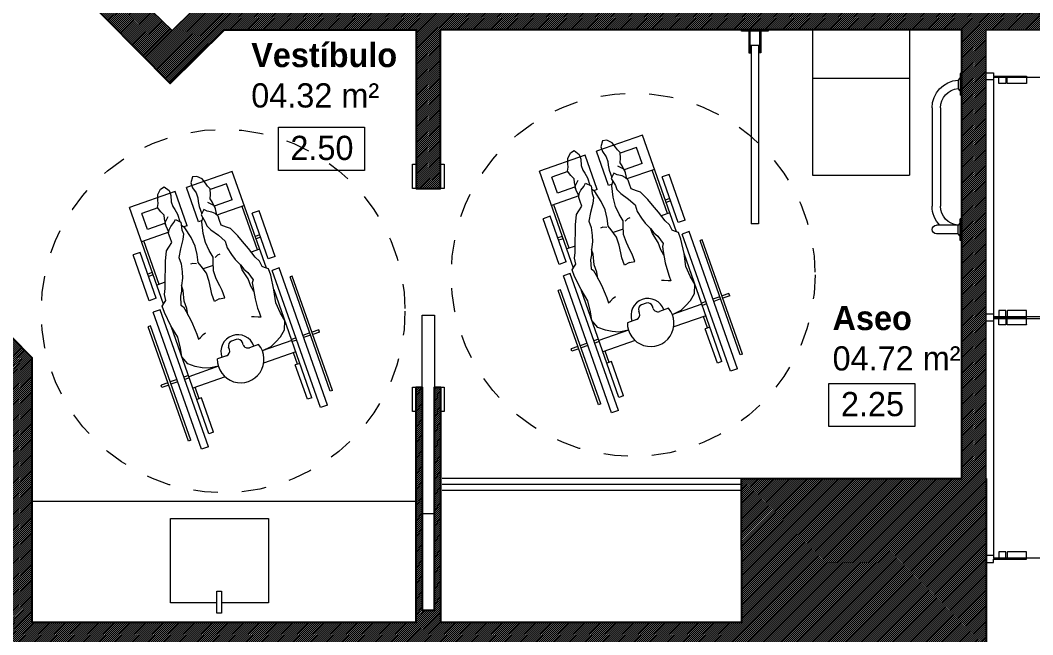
# Model space of a CAD drawing. Header units: millimetres. Extents: x -177 to 251, y 63 to 264.
# Drawn here: x 162.701 to 166.877, y 189.004 to 191.54 of the extents above; entities that cross this region are included whole.
import ezdxf

# ---------------------------------------------------------------- set-up
doc = ezdxf.new("R2010")
doc.units = ezdxf.units.MM
doc.header["$LTSCALE"] = 0.01
doc.linetypes.add('TRAZOS', pattern=[19.05, 12.7, -6.35])
doc.linetypes.add('TRAZOS2', pattern=[0.375, 0.25, -0.125])
for name, color, linetype, lineweight in [('ARQ_AUXILIARES', 4, 'Continuous', 0), ('ARQ_DISCONTINUAS', 6, 'TRAZOS', 5), ('ARQ_MOBILIARIO', 102, 'Continuous', 5), ('ARQ_PROYECCION 1', 3, 'Continuous', 13), ('ARQ_SECCION', 1, 'Continuous', 25), ('TEX_TEXTOS', 7, 'Continuous', 5), ('TEX_TEXTOS SUP', 7, 'Continuous', 5)]:
    doc.layers.add(name, color=color, linetype=linetype, lineweight=lineweight)
doc.layers.add('SOMBR_SECCIÓN', color=9, linetype='Continuous', lineweight=0, true_color=0x808080)
doc.styles.get("Standard").update_dxf_attribs({"font": 'GOTHIC.TTF'})

# ---------------------------------------------------------------- blocks, each defined once
blk = doc.blocks.new('stjsrtj')
at = {"layer": 'ARQ_MOBILIARIO', "ltscale": 10}
for p, q in [((-156.9808, 248.7251), (-156.9808, 249.3251)), ((-156.9808, 249.3251), (-156.5808, 249.3251)), ((-156.5808, 248.7251), (-156.5808, 249.3251)), ((-156.9808, 248.9251), (-156.5808, 248.9251)), ((-156.9808, 248.7251), (-156.5808, 248.7251))]:
    blk.add_line(p, q, dxfattribs=at)
blk = doc.blocks.new('A$C7E0B66F5')
at = {"layer": 'ARQ_DISCONTINUAS', "linetype": 'TRAZOS2', "ltscale": 25}
blk.add_circle((0.75, 0.75), 0.75, dxfattribs=at)
at = {"layer": 'ARQ_MOBILIARIO'}
for p, q in [((0.7879, 1.3267), (0.5992, 1.2604)), ((0.9283, 0.9271), (0.7879, 1.3267)), ((0.649, 1.1189), (0.5992, 1.2604)), ((0.7635, 1.2757), (0.697, 1.2524)), ((0.7867, 1.2097), (0.7635, 1.2757)), ((0.5521, 1.2439), (0.3634, 1.1776)), ((0.6018, 1.1023), (0.5521, 1.2439)), ((0.5038, 0.778), (0.3634, 1.1776)), ((0.4809, 1.1764), (0.4144, 1.1531)), ((0.6701, 1.1694), (0.6594, 1.1468)), ((0.6837, 1.163), (0.6701, 1.1694)), ((0.7867, 1.2097), (0.7126, 1.1837)), ((0.8377, 1.1852), (0.7246, 1.1455)), ((0.8912, 1.0026), (0.8282, 1.1819)), ((0.4376, 1.087), (0.4144, 1.1531)), ((0.5472, 1.115), (0.5537, 1.1285)), ((0.5537, 1.1285), (0.5762, 1.1176)), ((0.6594, 1.1468), (0.6765, 1.119)), ((0.6621, 1.1177), (0.6666, 1.135)), ((0.704, 1.1589), (0.6837, 1.163)), ((0.7177, 1.1523), (0.704, 1.1589)), ((0.7291, 1.1412), (0.7177, 1.1523)), ((0.735, 1.1245), (0.7291, 1.1412)), ((0.8981, 1.1641), (0.8698, 1.1541)), ((0.9361, 0.9654), (0.8698, 1.1541)), ((0.9644, 0.9754), (0.8981, 1.1641)), ((0.5117, 1.1131), (0.4376, 1.087)), ((0.5273, 1.0854), (0.5339, 1.0991)), ((0.5339, 1.0991), (0.5472, 1.115)), ((0.5762, 1.1176), (0.5803, 1.0852)), ((0.5924, 1.0932), (0.5779, 1.1038)), ((0.6018, 1.1023), (0.587, 1.0971)), ((0.6177, 1.0532), (0.5924, 1.0932)), ((0.6638, 1.1241), (0.649, 1.1189)), ((0.6673, 1.0706), (0.6621, 1.1177)), ((0.6765, 1.119), (0.6824, 1.1022)), ((0.6824, 1.1022), (0.6995, 1.0857)), ((0.6995, 1.0857), (0.7303, 1.0627)), ((0.742, 1.1045), (0.735, 1.1245)), ((0.7634, 1.0968), (0.742, 1.1045)), ((0.7803, 1.0915), (0.7634, 1.0968)), ((0.8101, 1.0605), (0.7803, 1.0915)), ((0.5261, 1.0757), (0.4131, 1.036)), ((0.5253, 1.0696), (0.5273, 1.0854)), ((0.5312, 1.0529), (0.5253, 1.0696)), ((0.5383, 1.0329), (0.5312, 1.0529)), ((0.5831, 1.0448), (0.5736, 1.0076)), ((0.5803, 1.0852), (0.5862, 1.0684)), ((0.5862, 1.0684), (0.5831, 1.0448)), ((0.6341, 1.0175), (0.6177, 1.0532)), ((0.6769, 1.0325), (0.6673, 1.0706)), ((0.7303, 1.0627), (0.7577, 1.0384)), ((0.8296, 1.0373), (0.8101, 1.0605)), ((0.9013, 1.0645), (0.8824, 1.0579)), ((0.9046, 1.055), (0.8857, 1.0484)), ((0.4855, 0.8601), (0.4225, 1.0394)), ((0.5165, 0.9988), (0.5264, 1.0135)), ((0.5264, 1.0135), (0.5383, 1.0329)), ((0.5736, 1.0076), (0.5673, 0.9716)), ((0.6424, 0.9829), (0.6341, 1.0175)), ((0.692, 1.0003), (0.6769, 1.0325)), ((0.7577, 1.0384), (0.7671, 1.0115)), ((0.7671, 1.0115), (0.7844, 0.9837)), ((0.8548, 1.0085), (0.8296, 1.0373)), ((0.8684, 0.9907), (0.8548, 1.0085)), ((0.9006, 1.006), (0.866, 0.9938)), ((0.4075, 0.9917), (0.3792, 0.9817)), ((0.4455, 0.793), (0.3792, 0.9817)), ((0.4738, 0.803), (0.4075, 0.9917)), ((0.5126, 0.956), (0.5165, 0.9988)), ((0.5673, 0.9716), (0.5768, 0.9446)), ((0.6464, 0.9502), (0.6424, 0.9829)), ((0.7093, 0.9724), (0.692, 1.0003)), ((0.7085, 0.9534), (0.7093, 0.9724)), ((0.7172, 0.9715), (0.7281, 0.9828)), ((0.7281, 0.9828), (0.7382, 0.9863)), ((0.7844, 0.9837), (0.7994, 0.9627)), ((0.7994, 0.9627), (0.822, 0.9406)), ((0.8822, 0.973), (0.8684, 0.9907)), ((0.8993, 0.9564), (0.8822, 0.973)), ((0.9644, 0.9754), (0.9361, 0.9654)), ((0.5103, 0.8874), (0.512, 0.9257)), ((0.512, 0.9257), (0.5126, 0.956)), ((0.5768, 0.9446), (0.5807, 0.9121)), ((0.6252, 0.9466), (0.6151, 0.9431)), ((0.6408, 0.9446), (0.6252, 0.9466)), ((0.6589, 0.936), (0.6464, 0.9502)), ((0.6808, 0.906), (0.6589, 0.936)), ((0.7091, 0.9387), (0.6676, 0.9241)), ((0.7102, 0.9163), (0.7085, 0.9534)), ((0.8291, 0.9204), (0.822, 0.9406)), ((0.822, 0.9406), (0.8358, 0.9228)), ((0.8533, 0.8837), (0.8291, 0.9204)), ((0.8358, 0.9228), (0.8518, 0.9096)), ((0.9109, 0.9341), (0.8993, 0.9564)), ((0.92, 0.9297), (0.9109, 0.9341)), ((0.937, 0.9245), (0.92, 0.9297)), ((0.9464, 0.8977), (0.937, 0.9245)), ((0.981, 0.9282), (0.9527, 0.9182)), ((1.1799, 0.3621), (0.981, 0.9282)), ((0.4579, 0.9087), (0.439, 0.902)), ((0.4612, 0.8992), (0.4423, 0.8926)), ((0.5108, 0.8651), (0.5103, 0.8874)), ((0.5822, 0.8864), (0.5783, 0.855)), ((0.5807, 0.9121), (0.5822, 0.8864)), ((0.6926, 0.8725), (0.6808, 0.906)), ((0.7219, 0.8828), (0.7102, 0.9163)), ((0.7359, 0.8538), (0.7219, 0.8828)), ((0.8518, 0.9096), (0.8737, 0.8796)), ((0.8639, 0.8535), (0.8533, 0.8837)), ((0.8737, 0.8796), (0.8704, 0.8672)), ((0.9597, 0.8383), (0.9464, 0.8977)), ((1.1516, 0.3522), (0.9527, 0.9182)), ((1.0353, 0.8943), (1.0258, 0.891)), ((1.1916, 0.4192), (1.0258, 0.891)), ((1.201, 0.4226), (1.0353, 0.8943)), ((0.5107, 0.8689), (0.4761, 0.8568)), ((0.5082, 0.8189), (0.5112, 0.8426)), ((0.5112, 0.8426), (0.5108, 0.8651)), ((0.5854, 0.8348), (0.5783, 0.855)), ((0.5783, 0.855), (0.5787, 0.8324)), ((0.6998, 0.8411), (0.6926, 0.8725)), ((0.7035, 0.8198), (0.6998, 0.8411)), ((0.7463, 0.8348), (0.7359, 0.8538)), ((0.8769, 0.831), (0.8639, 0.8535)), ((0.8704, 0.8672), (0.8742, 0.8459)), ((0.8742, 0.8459), (0.8827, 0.8)), ((0.9672, 0.7846), (0.9597, 0.8383)), ((1.1161, 0.3927), (0.9598, 0.8377)), ((0.4738, 0.803), (0.4455, 0.793)), ((0.513, 0.7943), (0.5082, 0.8189)), ((0.5087, 0.7852), (0.513, 0.7943)), ((0.5787, 0.8324), (0.5745, 0.8121)), ((0.5745, 0.8121), (0.5762, 0.7751)), ((0.5895, 0.791), (0.5854, 0.8348)), ((0.7141, 0.7897), (0.7035, 0.8198)), ((0.7343, 0.8006), (0.7141, 0.7897)), ((0.7343, 0.8006), (0.7569, 0.8047)), ((0.7569, 0.8047), (0.7463, 0.8348)), ((0.8827, 0.8), (0.8924, 0.7619)), ((0.4904, 0.7558), (0.4621, 0.7459)), ((0.6893, 0.1897), (0.4904, 0.7558)), ((0.4987, 0.7705), (0.5087, 0.7852)), ((0.5081, 0.7437), (0.4987, 0.7705)), ((0.5762, 0.7751), (0.5864, 0.7674)), ((0.5864, 0.7674), (0.5969, 0.7485)), ((0.6001, 0.7608), (0.5895, 0.791)), ((0.604, 0.7351), (0.6001, 0.7608)), ((0.8924, 0.7619), (0.8982, 0.7451)), ((0.9859, 0.7421), (0.9672, 0.7846)), ((0.661, 0.1798), (0.4621, 0.7459)), ((0.5349, 0.689), (0.5081, 0.7437)), ((0.5969, 0.7485), (0.6189, 0.7073)), ((0.8784, 0.7269), (0.8672, 0.7268)), ((0.8941, 0.7248), (0.8784, 0.7269)), ((0.9053, 0.7251), (0.8941, 0.7248)), ((0.8982, 0.7451), (0.9053, 0.7251)), ((1.0043, 0.711), (0.9859, 0.7421)), ((1.0027, 0.6728), (1.0043, 0.711)), ((0.4503, 0.6887), (0.4409, 0.6854)), ((0.6067, 0.2137), (0.4409, 0.6854)), ((0.6161, 0.217), (0.4503, 0.6887)), ((0.5626, 0.6424), (0.5349, 0.689)), ((0.6916, 0.2435), (0.5352, 0.6885)), ((0.6189, 0.7073), (0.6352, 0.6716)), ((0.6352, 0.6716), (0.6411, 0.6548)), ((0.9865, 0.6444), (1.0027, 0.6728)), ((1.1448, 0.6731), (1.1165, 0.6631)), ((1.1481, 0.6636), (1.1448, 0.6731)), ((0.5746, 0.5975), (0.5626, 0.6424)), ((0.6411, 0.6548), (0.6481, 0.6348)), ((0.6481, 0.6348), (0.6571, 0.6416)), ((0.6571, 0.6416), (0.668, 0.653)), ((0.668, 0.653), (0.6769, 0.6599)), ((0.8039, 0.6328), (0.785, 0.6262)), ((1.0332, 0.6286), (0.9116, 0.5858)), ((0.9677, 0.6228), (0.9865, 0.6444)), ((1.0505, 0.6399), (1.0316, 0.6333)), ((1.0538, 0.6305), (1.0349, 0.6239)), ((1.1071, 0.6598), (1.0788, 0.6499)), ((1.1104, 0.6504), (1.0821, 0.6404)), ((1.1481, 0.6636), (1.1198, 0.6537)), ((0.5797, 0.5618), (0.5746, 0.5975)), ((0.7761, 0.5912), (0.7728, 0.6007)), ((0.8327, 0.6111), (0.8294, 0.6205)), ((0.8959, 0.6121), (0.8582, 0.5989)), ((0.9116, 0.5858), (0.9477, 0.6044)), ((0.9477, 0.6044), (0.9677, 0.6228)), ((0.6048, 0.533), (0.5797, 0.5618)), ((0.7638, 0.5657), (0.7261, 0.5525)), ((1.0498, 0.5814), (0.9171, 0.5348)), ((1.057, 0.5309), (1.0404, 0.5781)), ((0.6353, 0.521), (0.6048, 0.533)), ((0.7303, 0.5221), (0.6087, 0.4794)), ((0.6635, 0.5159), (0.6353, 0.521)), ((0.6906, 0.514), (0.6635, 0.5159)), ((0.7303, 0.5221), (0.6906, 0.514)), ((1.0664, 0.5342), (1.0475, 0.5276)), ((1.0973, 0.3861), (1.0475, 0.5276)), ((0.5599, 0.4675), (0.5316, 0.4576)), ((0.607, 0.4841), (0.5882, 0.4775)), ((0.6103, 0.4747), (0.5915, 0.4681)), ((0.758, 0.4789), (0.6253, 0.4322)), ((0.5221, 0.4543), (0.4938, 0.4443)), ((0.4971, 0.4349), (0.4938, 0.4443)), ((0.5254, 0.4449), (0.4971, 0.4349)), ((0.5632, 0.4581), (0.5349, 0.4482)), ((0.6513, 0.3884), (0.6347, 0.4355)), ((1.201, 0.4226), (1.1916, 0.4192)), ((0.6607, 0.3917), (0.6418, 0.3851)), ((0.7104, 0.2502), (0.6607, 0.3917)), ((1.1161, 0.3927), (1.0973, 0.3861)), ((1.1799, 0.3621), (1.1516, 0.3522)), ((0.6161, 0.217), (0.6067, 0.2137)), ((0.7104, 0.2502), (0.6916, 0.2435)), ((0.6893, 0.1897), (0.661, 0.1798))]:
    blk.add_line(p, q, dxfattribs=at)
for points in [[(0.7185, 1.1714), (0.7045, 1.2004), (0.6965, 1.2126), (0.6973, 1.2317), (0.6969, 1.2542), (0.6855, 1.2652), (0.6774, 1.2774), (0.6636, 1.2952), (0.641, 1.3061), (0.623, 1.3036), (0.6168, 1.2787), (0.6239, 1.2586), (0.6386, 1.2375), (0.6457, 1.2174), (0.647, 1.2028), (0.6509, 1.1815), (0.6615, 1.1514)], [(0.5147, 1.0998), (0.5075, 1.1311), (0.5062, 1.1457), (0.4935, 1.1601), (0.4797, 1.1779), (0.4818, 1.1936), (0.4804, 1.2082), (0.4801, 1.2307), (0.491, 1.2534), (0.5066, 1.2627), (0.5269, 1.2472), (0.534, 1.227), (0.5357, 1.2013), (0.5428, 1.1812), (0.5508, 1.169), (0.5611, 1.15), (0.5717, 1.1198)], [(0.7246, 1.1455), (0.7185, 1.1714), (0.7138, 1.1848), (0.6865, 1.1978)], [(0.5261, 1.0757), (0.5147, 1.0998), (0.51, 1.1132), (0.5231, 1.1404)]]:
    blk.add_lwpolyline(points, dxfattribs=at)
for centre, radius, start, end in [((0.811, 0.5823), 0.07, 19.36, 199.36), ((0.8105, 0.6139), 0.02, 19.36, 109.36), ((0.8222, 0.5504), 0.0962, 178.7503, 39.9697), ((0.7572, 0.5846), 0.02, 289.36, 19.36), ((0.7916, 0.6073), 0.02, 109.36, 199.36), ((0.8516, 0.6177), 0.02, 199.36, 289.36)]:
    blk.add_arc(centre, radius, start, end, dxfattribs=at)
blk = doc.blocks.new('warharwh')
at = {"layer": 'ARQ_MOBILIARIO'}
for p, q in [((-159.0938, 249.2035), (-159.0938, 249.9387)), ((-159.0638, 249.9387), (-159.0938, 249.9387)), ((-159.0638, 249.2035), (-159.0638, 249.9387)), ((-159.1038, 249.1435), (-159.1038, 249.2335)), ((-159.1038, 249.2335), (-159.0988, 249.2335)), ((-159.0988, 249.2335), (-159.0988, 249.1435)), ((-159.0988, 249.2335), (-159.0938, 249.2335)), ((-159.0588, 249.2335), (-159.0638, 249.2335)), ((-159.0538, 249.2335), (-159.0588, 249.2335)), ((-159.0588, 249.2335), (-159.0588, 249.1435)), ((-159.0538, 249.1435), (-159.0538, 249.2335)), ((-159.0588, 249.2035), (-159.0988, 249.2035)), ((-159.0238, 249.1435), (-159.1338, 249.1435)), ((-159.1338, 249.1435), (-159.1338, 249.1385)), ((-159.1338, 249.1385), (-159.0238, 249.1385)), ((-159.1214, 249.1385), (-159.1214, 249.1385)), ((-159.0238, 249.1385), (-159.0238, 249.1435))]:
    blk.add_line(p, q, dxfattribs=at)
blk = doc.blocks.new('awrhah')
at = {"layer": 'ARQ_MOBILIARIO'}
for p, q in [((-158.2412, 250.1335), (-158.2487, 250.1335)), ((-158.2487, 250.1335), (-158.2487, 250.0435)), ((-158.2412, 250.1335), (-158.2412, 250.0435)), ((-158.2562, 250.1056), (-158.3462, 250.1056)), ((-158.2487, 250.116), (-158.2562, 250.1057)), ((-158.2562, 250.1057), (-158.2562, 250.0706)), ((-158.2562, 250.0706), (-158.3462, 250.0706)), ((-158.2487, 250.061), (-158.2562, 250.0706)), ((-158.2412, 250.0435), (-158.2487, 250.0435)), ((-158.3637, 249.586), (-158.3637, 249.991)), ((-158.3287, 249.586), (-158.3287, 249.991)), ((-158.2487, 249.516), (-158.2562, 249.5063)), ((-158.2562, 249.4712), (-158.2562, 249.5063)), ((-158.2487, 249.4435), (-158.2487, 249.5335)), ((-158.2412, 249.5335), (-158.2487, 249.5335)), ((-158.2412, 249.4435), (-158.2412, 249.5335)), ((-158.2487, 249.461), (-158.2562, 249.4712)), ((-158.2412, 249.4435), (-158.2487, 249.4435))]:
    blk.add_line(p, q, dxfattribs=at)
for centre, radius, start, end in [((-158.3462, 250.0881), 0.0175, 90, 270), ((-158.2487, 249.991), 0.115, 136.1646, 180), ((-158.2487, 249.991), 0.08, 95.3794, 180), ((-158.2487, 249.586), 0.115, 180, 266.2607), ((-158.2487, 249.586), 0.08, 180, 264.6206)]:
    blk.add_arc(centre, radius, start, end, dxfattribs=at)

msp = doc.modelspace()

# ---------------------------------------------------------------- hatches: boundary and pattern name
at = {"layer": 'SOMBR_SECCIÓN'}
h = msp.add_hatch(dxfattribs=at)
h.set_pattern_fill('LINE', color=256, scale=0.0018, angle=45)
h.paths.add_polyline_path([(166.9641, 194.5796), (166.8641, 194.5796), (166.8641, 193.6094), (166.8891, 193.6094), (166.8891, 194.5294), (166.9391, 194.5294), (166.9391, 193.6094), (166.9641, 193.6094)], flags=17)
h.paths.add_polyline_path([(162.068, 190.8387), (162.2673, 191.0354), (162.2498, 191.0532), (161.5949, 190.4069), (161.5598, 190.4425), (162.2146, 191.0888), (162.1971, 191.1066), (161.4713, 190.3903), (161.559, 190.3014), (161.7138, 190.454), (162.0716, 190.8071), (162.1067, 190.7715), (161.5942, 190.2657), (161.6118, 190.2479), (162.0671, 190.6973), (162.6489, 190.1078), (162.7489, 190.1489)])
h.paths.add_polyline_path([(164.434, 190.0258), (164.409, 190.0258), (164.409, 189.1058), (164.359, 189.1058), (164.359, 190.0258), (164.334, 190.0258), (164.334, 189.0544), (164.434, 189.0544)], flags=17)
h.paths.add_polyline_path([(157.9387, 188.5488), (157.8145, 188.6776), (158.4977, 189.3787), (158.3745, 189.5072), (159.3527, 190.5119), (159.1434, 190.5119), (158.1659, 189.5079), (158.289, 189.3795), (157.375, 188.4415), (157.2984, 188.5181), (155.2489, 186.258), (155.3797, 186.1272), (155.339, 186.0864), (155.4627, 185.9626), (155.4945, 185.9945), (155.8481, 186.348), (155.6828, 186.5133), (157.3037, 188.3006), (157.5008, 188.1035)])
h.paths.add_polyline_path([(161.1791, 189.5244), (160.8786, 189.5244), (161.0993, 189.7422), (160.9588, 189.8845), (160.5939, 189.5244), (160.5939, 188.9544), (161.1791, 188.9544), (165.677, 188.9544), (165.6768, 189.0544), (162.7489, 189.0544), (162.7489, 190.1489), (162.6989, 190.1283), (162.6682, 190.1149), (162.6489, 190.1078), (162.6489, 189.0544), (161.1791, 189.0544)])
h.paths.add_polyline_path([(166.6841, 189.6494), (165.6756, 189.6494), (165.677, 188.9544), (166.6841, 188.9544)])
h.paths.add_polyline_path([(166.6841, 190.5119), (166.5841, 190.5119), (166.5841, 189.6494), (166.6841, 189.6494)])
h.paths.add_polyline_path([(166.6841, 191.5008), (166.9641, 191.5008), (166.9641, 192.0394), (170.2709, 192.0394), (170.2709, 192.1894), (166.9641, 192.1894), (166.9641, 192.7894), (166.8641, 192.7894), (166.8641, 191.6008), (166.5841, 191.6008), (163.6446, 191.6008), (163.3314, 191.9182), (163.5446, 192.1318), (163.5446, 192.1319), (163.5448, 192.1319), (165.2798, 193.8687), (165.9944, 194.5798), (165.7826, 194.5798), (165.285, 194.0817), (164.7865, 194.5798), (164.5679, 194.5798), (165.209, 193.9394), (163.2611, 191.9894), (163.0321, 192.2215), (163.0244, 192.214), (162.8302, 192.408), (162.7596, 192.3372), (162.9533, 192.1437), (162.7065, 191.9002), (162.8519, 191.7528), (162.7807, 191.6826), (162.8509, 191.6114), (162.9221, 191.6816), (163.319, 191.2795), (163.5433, 191.5008), (164.334, 191.5008), (164.334, 190.8458), (164.434, 190.8458), (164.434, 191.5008), (166.5841, 191.5008), (166.5841, 190.5119), (166.6841, 190.5119)])
h.paths.add_polyline_path([(163.4893, 191.6585), (163.3274, 191.4979), (162.914, 191.9002), (163.0797, 192.0735)], flags=16)
edge = h.paths.add_edge_path(flags=0)
edge.add_arc((163.3105, 191.6348), 0.055, 0, 360)
h.paths.add_polyline_path([(158.67, 192.4394), (160.6616, 194.4383), (161.0289, 194.0661), (161.5421, 194.5798), (161.3301, 194.5798), (161.0155, 194.2648), (160.7046, 194.5798), (160.5909, 194.5798), (158.4588, 192.4399), (159.7475, 191.1323), (159.1434, 190.5119), (159.3527, 190.5119), (159.9574, 191.1329)])
h.paths.add_polyline_path([(163.0535, 196.0927), (164.5679, 194.5798), (164.7865, 194.5798), (163.0565, 196.308), (161.3301, 194.5798), (161.5421, 194.5798)])
h.paths.add_polyline_path([(170.4941, 195.9094), (166.9641, 195.9094), (166.9641, 196.1994), (167.6141, 196.1994), (167.6141, 197.2694), (171.3641, 197.2694), (171.3641, 197.2394), (171.7641, 197.2394), (171.7641, 196.8894), (171.6141, 196.8894), (171.6141, 194.5798), (171.7941, 194.5798), (171.7941, 197.4194), (167.4641, 197.4194), (167.4641, 196.3494), (166.8141, 196.3494), (166.8141, 194.7694), (165.9719, 194.7694), (165.7826, 194.5798), (165.9944, 194.5798), (166.0341, 194.6194), (166.8641, 194.6194), (166.8641, 194.5798), (166.9641, 194.5798), (166.9641, 194.6194), (166.9641, 195.8094), (169.5737, 195.8094), (169.5737, 194.5798), (169.6737, 194.5798), (169.6737, 195.8094), (170.4941, 195.8094)])
h.paths.add_polyline_path([(171.7941, 192.1894), (171.2341, 192.1894), (171.2341, 191.6094), (171.6941, 191.6094), (171.6941, 190.5119), (171.7941, 190.5119)])
h.paths.add_polyline_path([(171.3641, 191.7482), (171.3641, 192.0982), (171.7641, 192.0982), (171.7641, 191.7482)], flags=16)
h.paths.add_polyline_path([(171.7641, 192.0982), (171.3641, 192.0982), (171.3641, 191.7482), (171.7641, 191.7482)], flags=16)
h.paths.add_polyline_path([(169.6737, 194.5798), (169.5737, 194.5798), (169.5737, 193.5894), (169.6737, 193.5894)], flags=17)
h.paths.add_polyline_path([(171.7941, 194.5798), (171.6141, 194.5798), (171.6141, 193.2494), (171.7941, 193.2494)])
h.paths.add_polyline_path([(171.7941, 190.5119), (171.6941, 190.5119), (171.6941, 187.3694), (171.3841, 187.3694), (171.3841, 186.9794), (171.7941, 186.9794)])
h.paths.add_polyline_path([(171.7841, 186.9794), (171.3841, 186.9794), (171.3841, 186.6294), (171.7841, 186.6294)])
h.paths.add_polyline_path([(169.7862, 184.9015), (169.7041, 184.9856), (169.7041, 184.5894), (169.3541, 184.5894), (169.3541, 184.9894), (169.2662, 184.9894), (169.2662, 184.5794), (169.7862, 184.5794)])
h.paths.add_polyline_path([(169.7041, 184.9856), (169.7005, 184.9894), (169.3541, 184.9894), (169.3541, 184.5894), (169.7041, 184.5894)], flags=17)
h.paths.add_polyline_path([(166.9041, 184.9894), (166.5145, 184.9894), (166.5145, 184.9294), (166.3679, 184.9294), (166.3679, 184.5794), (166.9041, 184.5794)])
h.paths.add_polyline_path([(166.3679, 185.0126), (165.7679, 185.0126), (165.7679, 184.5048), (166.3679, 184.5048)])
h.paths.add_polyline_path([(165.7679, 184.9294), (165.5841, 184.9294), (165.5841, 184.5794), (165.7679, 184.5794)])
h.paths.add_polyline_path([(161.0951, 185.1794), (160.6551, 185.1794), (160.6551, 184.5794), (161.0951, 184.5794)])
h.paths.add_polyline_path([(161.0251, 185.0294), (161.0251, 184.6294), (160.6751, 184.6294), (160.6751, 185.0294)], flags=0)
h.paths.add_polyline_path([(161.0251, 185.0294), (160.6751, 185.0294), (160.6751, 184.6294), (161.0251, 184.6294)], flags=16)
h.paths.add_polyline_path([(157.9399, 185.0294), (157.5899, 185.0294), (157.5899, 184.6294), (157.9399, 184.6294)], flags=0)
h.paths.add_polyline_path([(157.9741, 185.177), (157.5741, 185.6557), (156.7744, 184.856), (156.6719, 184.7535), (156.8451, 184.5802), (157.9741, 184.5828)])
h.paths.add_polyline_path([(157.5899, 184.6294), (157.5899, 185.0294), (157.9399, 185.0294), (157.9399, 184.6294)], flags=16)
h.paths.add_polyline_path([(156.8734, 184.757), (156.8239, 184.8065), (157.5694, 185.5521), (157.8829, 185.177), (157.5634, 185.177), (157.5634, 184.757)], flags=16)
h.paths.add_polyline_path([(171.6141, 196.3746), (171.6141, 195.9094)], flags=17)
h.paths.add_polyline_path([(171.6141, 195.9094), (171.3241, 195.9094), (171.3141, 195.9094), (171.3141, 195.8094), (171.6141, 195.8094)], flags=17)
h.paths.add_polyline_path([(171.7641, 197.2394), (171.3641, 197.2394), (171.3641, 196.8894), (171.6141, 196.8894), (171.7641, 196.8894)], flags=17)

# ---------------------------------------------------------------- linework, layer by layer
at = {"layer": 'ARQ_AUXILIARES'}
msp.add_lwpolyline([(163.3274, 191.4979), (162.914, 191.9002), (163.0797, 192.0735), (163.4893, 191.6585)], close=True, dxfattribs=at)
at = {"layer": 'ARQ_MOBILIARIO', "ltscale": 10}
for p, q in [((165.6756, 189.6494), (164.4412, 189.6494)), ((165.6756, 189.6244), (164.4412, 189.6244)), ((165.6756, 189.5994), (164.4412, 189.5994))]:
    msp.add_line(p, q, dxfattribs=at)
at = {"layer": 'ARQ_MOBILIARIO'}
msp.add_line((164.334, 189.5544), (162.7489, 189.5544), dxfattribs=at)
at = {"layer": 'ARQ_MOBILIARIO', "ltscale": 10}
for points in [[(166.7141, 191.2939), (166.6841, 191.2939), (166.6841, 191.3239), (166.7141, 191.3239), (166.7141, 191.3089), (166.8511, 191.3089), (166.8511, 191.2809, -0.414214), (166.8491, 191.2789), (166.7731, 191.2789), (166.7711, 191.2809), (166.7711, 191.3069), (166.7661, 191.3069), (166.7661, 191.2809, -0.414214), (166.7641, 191.2789), (166.7381, 191.2789, -0.414214), (166.7361, 191.2809), (166.7361, 191.3069), (166.7141, 191.3069), (166.7141, 189.3189)], [(166.8511, 190.2849), (166.8511, 190.3409, 0.414214), (166.8491, 190.3429), (166.7731, 190.3429), (166.7711, 190.3409), (166.7711, 190.3149), (166.7661, 190.3149), (166.7661, 190.3409, 0.414214), (166.7641, 190.3429), (166.7381, 190.3429, 0.414214), (166.7361, 190.3409), (166.7361, 190.3149), (166.7141, 190.3149)], [(166.8511, 190.2849, -0.414214), (166.8491, 190.2829), (166.7731, 190.2829), (166.7711, 190.2849), (166.7711, 190.3109), (166.7661, 190.3109), (166.7661, 190.2849, -0.414214), (166.7641, 190.2829), (166.7381, 190.2829, -0.414214), (166.7361, 190.2849), (166.7361, 190.3109), (166.7141, 190.3109)], [(166.7141, 189.3319), (166.6841, 189.3319), (166.6841, 189.3019), (166.7141, 189.3019), (166.7141, 189.3169), (166.8511, 189.3169), (166.8511, 189.3449, 0.414214), (166.8491, 189.3469), (166.7731, 189.3469), (166.7711, 189.3449), (166.7711, 189.3189), (166.7661, 189.3189), (166.7661, 189.3449, 0.414214), (166.7641, 189.3469), (166.7381, 189.3469, 0.414214), (166.7361, 189.3449), (166.7361, 189.3189), (166.7141, 189.3189)]]:
    msp.add_lwpolyline(points, format="xyb", dxfattribs=at)
for points in [[(166.7141, 191.3009), (166.7191, 191.3059), (167.0091, 191.3059), (167.0141, 191.3009), (167.0141, 190.3209), (167.0091, 190.3159), (166.7191, 190.3159), (166.7141, 190.3209)], [(166.7141, 190.3279), (166.6841, 190.3279)], [(166.7141, 190.2979), (166.6841, 190.2979), (166.6841, 190.3279)], [(166.7141, 190.3129), (166.8511, 190.3129)], [(166.7141, 190.3049), (166.7191, 190.3099), (167.0091, 190.3099), (167.0141, 190.3049), (167.0141, 189.3249), (167.0091, 189.3199), (166.7191, 189.3199), (166.7141, 189.3249)]]:
    msp.add_lwpolyline(points, dxfattribs=at)
at = {"layer": 'ARQ_MOBILIARIO'}
for points in [[(164.319, 190.9458), (164.334, 190.9458), (164.334, 190.8458), (164.319, 190.8458)], [(164.434, 190.9458), (164.449, 190.9458), (164.449, 190.8458), (164.434, 190.8458)], [(164.359, 189.5032), (164.359, 190.3232), (164.409, 190.3232), (164.409, 189.5032)], [(164.319, 190.0258), (164.334, 190.0258), (164.334, 189.9258), (164.319, 189.9258)], [(164.434, 190.0258), (164.449, 190.0258), (164.449, 189.9258), (164.434, 189.9258)], [(163.531, 189.0937), (163.512, 189.0937), (163.512, 189.1849), (163.531, 189.1849)]]:
    msp.add_lwpolyline(points, close=True, dxfattribs=at)
msp.add_lwpolyline([(163.512, 189.1355), (163.3204, 189.1355), (163.3204, 189.4837), (163.7246, 189.4837), (163.7246, 189.1355), (163.531, 189.1355)], dxfattribs=at)
at = {"layer": 'ARQ_PROYECCION 1'}
msp.add_line((164.334, 190.8458), (164.434, 190.8458), dxfattribs=at)
at = {"layer": 'ARQ_SECCION', "ltscale": 0.5}
for p, q in [((164.334, 189.0544), (162.7489, 189.0544)), ((165.6768, 189.0544), (164.434, 189.0544))]:
    msp.add_line(p, q, dxfattribs=at)
at = {"layer": 'ARQ_SECCION', "lineweight": 0}
msp.add_lwpolyline([(166.6841, 189.6494), (166.6841, 191.5008), (166.9641, 191.5008), (166.9641, 192.0394), (170.2709, 192.0394), (170.2709, 192.1894), (166.9641, 192.1894), (166.9641, 192.7894)], dxfattribs=at)
at = {"layer": 'ARQ_SECCION', "ltscale": 0.5}
for points in [[(162.8519, 191.7528), (162.7807, 191.6826), (162.8509, 191.6114), (162.9221, 191.6816), (163.319, 191.2795), (163.5433, 191.5008), (164.334, 191.5008), (164.334, 190.8458), (164.434, 190.8458), (164.434, 191.5008)], [(166.5841, 189.6494), (166.5841, 191.5008), (164.434, 191.5008)], [(161.5949, 190.4069), (162.2498, 191.0532), (162.2673, 191.0354), (162.068, 190.8387), (162.7489, 190.1489), (162.7489, 189.0544)], [(164.334, 189.0544), (164.334, 190.0258), (164.359, 190.0258), (164.359, 189.1058), (164.409, 189.1058), (164.409, 190.0258), (164.434, 190.0258), (164.434, 189.0544)], [(165.6768, 189.0544), (165.6756, 189.6494), (166.5841, 189.6494)], [(166.6841, 189.6494), (166.6841, 188.9544), (165.677, 188.9544)]]:
    msp.add_lwpolyline(points, dxfattribs=at)
at = {"layer": 'TEX_TEXTOS SUP'}
for points in [[(163.7664, 191.0991), (164.12, 191.0991), (164.12, 190.9204), (163.7664, 190.9204)], [(166.0362, 190.0419), (166.3898, 190.0419), (166.3898, 189.8633), (166.0362, 189.8633)]]:
    msp.add_lwpolyline(points, close=True, dxfattribs=at)

# ---------------------------------------------------------------- block references
at = {"layer": 'ARQ_AUXILIARES'}
msp.add_blockref('A$C7E0B66F5', (162.7876, 189.59), dxfattribs=at)
at = {"layer": 'ARQ_DISCONTINUAS', "ltscale": 0.5}
msp.add_blockref('A$C7E0B66F5', (164.4786, 189.7397), dxfattribs=at)
at = {"layer": 'ARQ_MOBILIARIO', "xscale": -1, "rotation": 180}
msp.add_blockref('stjsrtj', (322.949, 440.2259), dxfattribs=at)
at = {"layer": 'ARQ_PROYECCION 1', "xscale": -1, "rotation": 180}
for name, p in [('warharwh', (324.8094, 440.6393)), ('awrhah', (324.8253, 440.7646))]:
    msp.add_blockref(name, p, dxfattribs=at)

# ---------------------------------------------------------------- texts
at = {"layer": 'TEX_TEXTOS', "char_height": 0.1, "attachment_point": 1}
for s, insert in [('\\pi0.47733;{\\fCentury Gothic|b1|i0|c0|p34;Vestíbulo\\P\\pi0.50523;}04.32 m²', (163.1761, 191.4468)), ('\\pi0.61632;{\\fCentury Gothic|b1|i0|c0|p34;Aseo\\P\\pi0.50523;}04.72 m²', (165.4347, 190.3616))]:
    msp.add_mtext_dynamic_manual_height_columns(s, width=1.56601, gutter_width=12.5, heights=[1.3466], dxfattribs=dict(at, insert=insert))
at = {"layer": 'TEX_TEXTOS SUP', "char_height": 0.1, "width": 1.020197, "attachment_point": 7, "rotation": 0.0453}
for s, insert in [('\\pi0.37941;2.50', (163.4356, 190.9616)), ('\\pi0.38022;2.25', (165.7054, 189.9045))]:
    msp.add_mtext(s, dxfattribs=dict(at, insert=insert))

doc.saveas('drawing.dxf')
